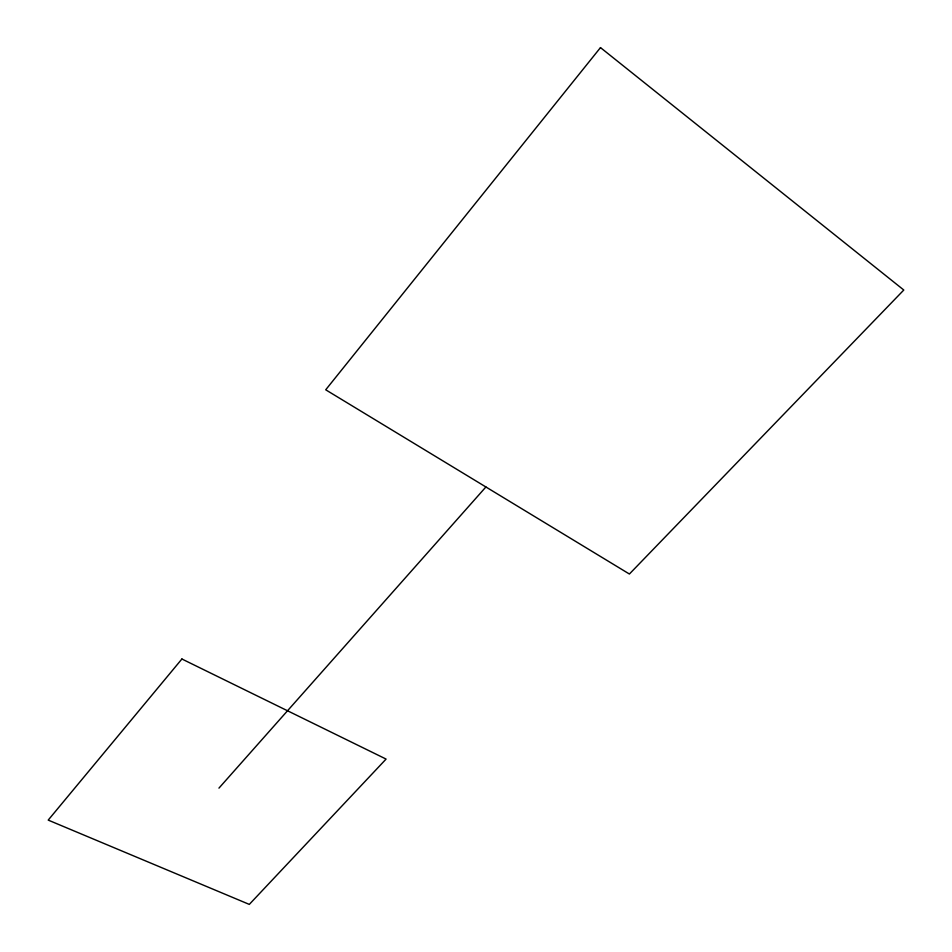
<?xml version="1.0" encoding="UTF-8"?>
<svg xmlns="http://www.w3.org/2000/svg" width="952" height="952" viewBox="0 0 952 952"><rect width="100%" height="100%" fill="white"/><g stroke="black" fill="none" stroke-linecap="round" stroke-linejoin="round"><path stroke-width="1.43" d="M218.948 788.125L485.901 486.972M600.486 47.6L325.715 389.796L629.403 574.02L903.793 290.027L600.486 47.6M181.903 658.998L48.207 820.1L249.305 904.4L386.084 759.077L181.903 658.998"/></g></svg>
